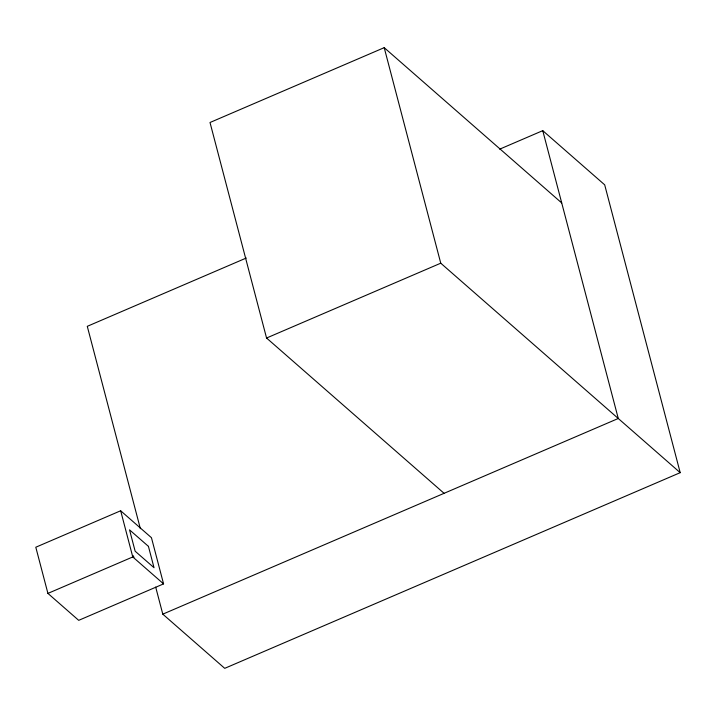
<?xml version="1.0" encoding="UTF-8"?>
<svg xmlns="http://www.w3.org/2000/svg" width="716" height="716" viewBox="0 0 716 716"><rect width="100%" height="100%" fill="white"/><g stroke="black" fill="none" stroke-linecap="round" stroke-linejoin="round"><path stroke-width="1.07" d="M561.72 202.95L384.206 47.659L210.012 122.499L266.558 338.024L444.072 493.315M246.286 258.02L87.28 326.326L140.363 528.677M499.67 149.17L542.755 130.652L604.689 184.835L680.2 472.667L224.726 668.341L162.792 614.158L155.694 587.102M266.558 338.024L440.752 263.193L680.2 472.667M120.664 510.768L35.8 547.23L47.918 593.403L78.706 620.342L163.57 583.88L151.452 537.707L120.664 510.768L132.773 556.95L163.57 583.88M47.918 593.403L132.773 556.95M162.792 614.158L618.266 418.484L542.755 130.652M384.206 47.659L440.752 263.193M148.427 546.353L129.542 529.858L135.145 551.204L154.021 567.698L148.427 546.353M133.561 556.413L132.612 555.589L133.847 557.487L133.561 556.413"/></g></svg>
